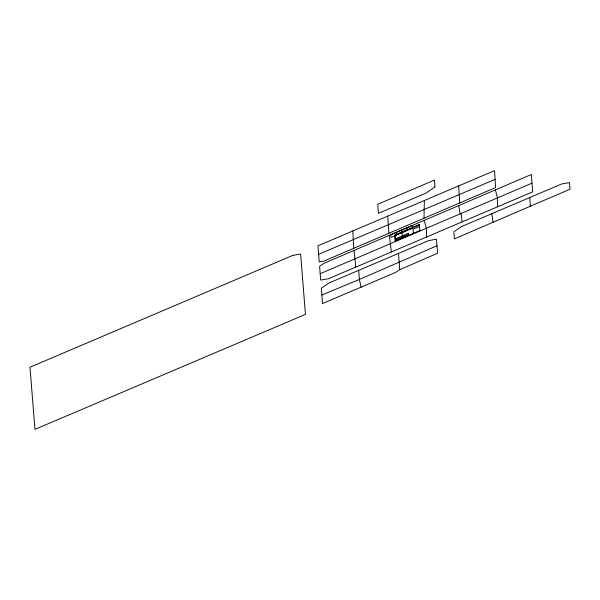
<?xml version="1.0" encoding="UTF-8"?>
<svg xmlns="http://www.w3.org/2000/svg" width="600" height="600" viewBox="0 0 600 600"><rect width="100%" height="100%" fill="white"/><g stroke="black" fill="none" stroke-linecap="round" stroke-linejoin="round"><path stroke-width="0.9" d="M423.998 218.228L424.373 200.513M399.72 269.707L395.445 272.505L322.545 303.555L321.322 288.225L328.86 283.043L428.64 240.577L436.463 239.228L437.588 253.222L399.72 269.707L398.52 253.395M436.995 245.767L359.407 279.428L321.87 295.013M320.168 273.705L532.02 183.135L531.308 174.51L324.082 263.243L319.597 266.347L320.685 280.08L328.515 278.73L532.673 191.843L532.02 183.135M530.303 206.235L454.418 238.882L453.855 231.825L461.385 226.642L561.69 183.96L569.52 182.602L570 189.255L530.303 206.235L529.83 197.52M419.317 225.06L395.205 235.388L395.842 240.803M419.482 226.507L412.965 229.298L413.408 233.295M318.623 254.333L495.082 179.37L494.565 170.632L317.94 245.805L319.237 261.9L323.933 261.075L495.577 187.583L495.082 179.37M424.178 220.388L426.382 228.308L426.487 237.038M495.405 189.885L497.452 198.038L497.618 206.76M361.103 287.22L359.407 279.428L358.673 270.353M458.722 205.59L460.185 214.103M491.812 213.697L493.065 222.255M391.335 251.993L389.347 235.298M461.205 213.66L462.143 221.858M407.1 227.708L407.393 230.377M401.67 230.032L402.548 237.938M396.24 232.358L396.533 235.02M355.763 267.127L354.097 250.395M353.752 248.303L352.83 230.955M388.868 233.272L387.743 216.097M459.697 202.942L458.715 185.895M434.963 186.93L425.925 193.147L378.465 213.337L377.745 204.255L434.43 180.127L434.963 186.93M412.53 225.39L390.81 234.675L391.103 237.345L412.822 228.053L412.53 225.39M419.257 224.505L394.463 235.11L395.13 241.11L419.925 230.513L419.257 224.505M408.54 233.235L395.513 238.808L395.625 239.88L408.66 234.308L408.54 233.235M292.808 255.382L30 367.222L34.957 429.368L305.452 314.392L300.63 254.025L292.808 255.382"/></g></svg>
